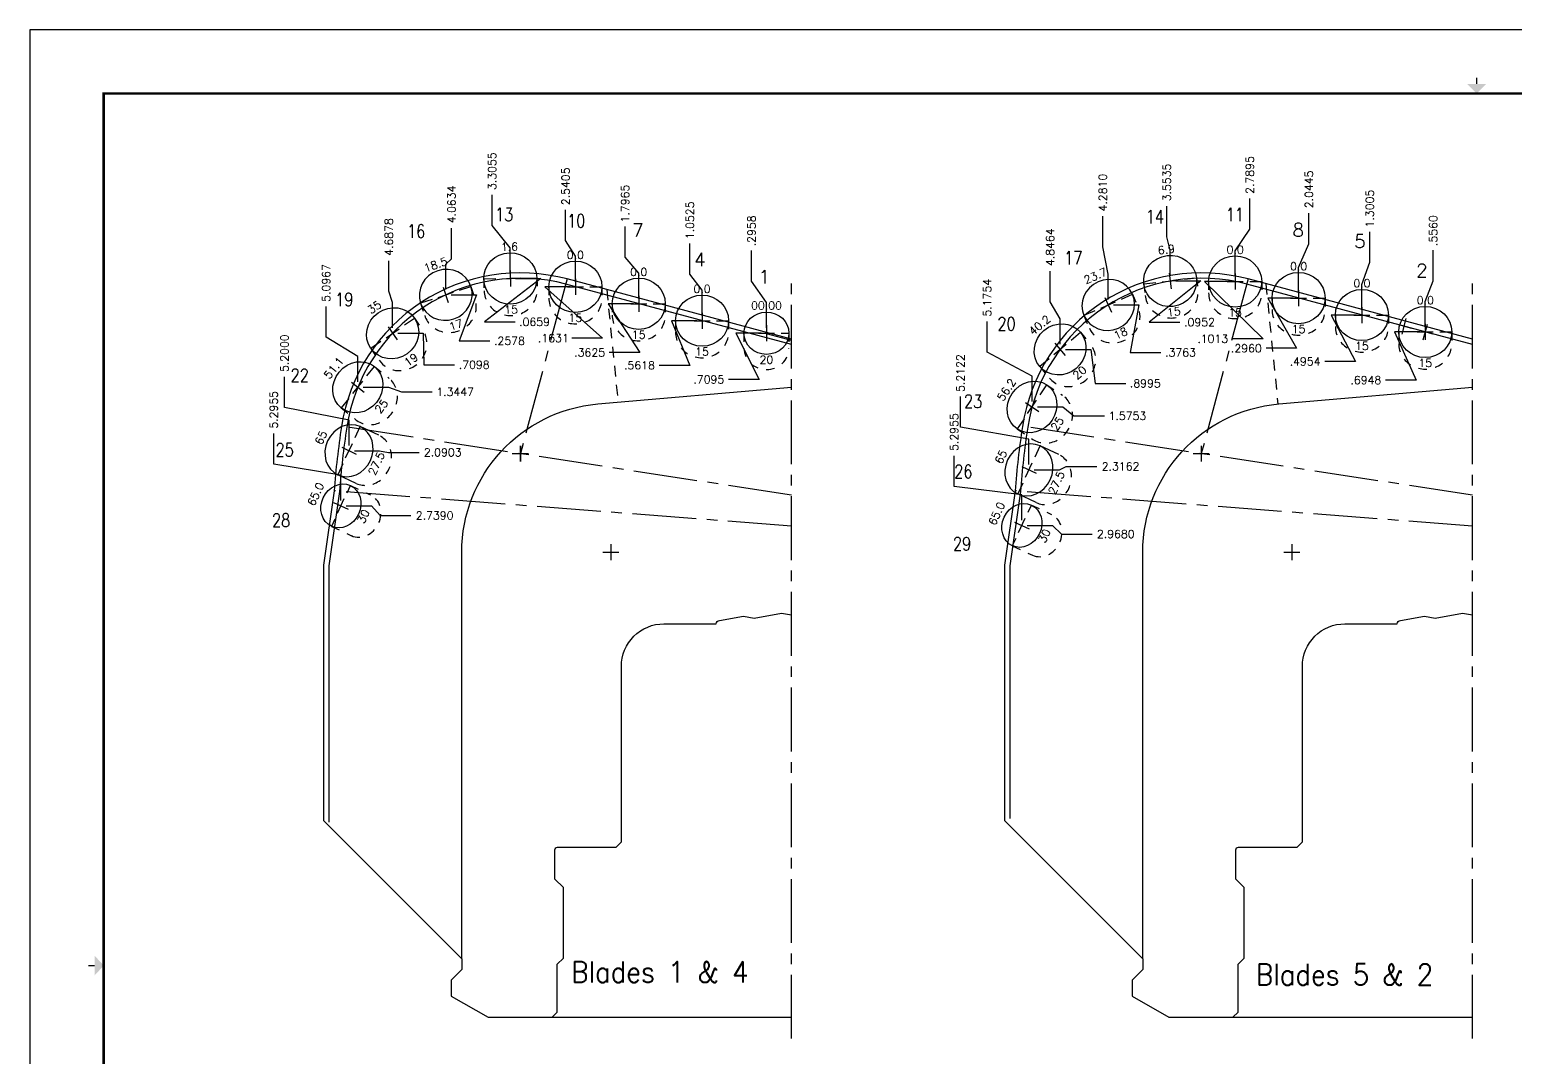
# Model space of a CAD drawing. Extents: x 0 to 80.8, y 22 to 44.
# Drawn here: x 0 to 17.45, y 31.92 to 44 of the extents above; entities that cross this region are included whole.
import ezdxf
from ezdxf.enums import TextEntityAlignment as Align

# ---------------------------------------------------------------- set-up
doc = ezdxf.new("R2010")
doc.units = 0
doc.header["$MEASUREMENT"] = 0
doc.linetypes.add('CENTER2', pattern=[1.125, 0.75, -0.125, 0.125, -0.125])
doc.linetypes.add('HIDDEN2', pattern=[0.1875, 0.125, -0.0625])
doc.layers.get('0').update_dxf_attribs({"linetype": 'CONTINUOUS'})
for name, color, linetype in [('Blade1', 40, 'CONTINUOUS'), ('Blade5', 112, 'CONTINUOUS'), ('CDG-38049R1', 7, 'CONTINUOUS'), ('CLine', 5, 'CENTER2'), ('Construction', 191, 'CONTINUOUS'), ('Dims', 4, 'CONTINUOUS'), ('Title Block', 7, 'CONTINUOUS')]:
    doc.layers.add(name, color=color, linetype=linetype)
doc.styles.add('RomanD', font='romand.shx', dxfattribs={"width": 0.9})
doc.styles.add('RomanS', font='romans')
doc.dimstyles.new('Copy of Standard', dxfattribs={"dimtxt": 0.094, "dimasz": 0.18, "dimexe": 0.0625, "dimexo": 0.0625, "dimgap": 0.045, "dimtad": 0, "dimtih": 1, "dimtoh": 1, "dimdec": 4, "dimzin": 4, "dimdsep": 46, "dimtxsty": 'RomanS', "dimcen": 0.09, "dimazin": 1, "dimtfac": 1, "dimtdec": 4, "dimtofl": 0, "dimtmove": 0, "dimatfit": 1, "dimfxl": 1, "dimtolj": 1, "dimtzin": 0, "dimarcsym": 0})

# ---------------------------------------------------------------- blocks, each defined once
blk = doc.blocks.new('COT_Dblock')
at = {"layer": 'Title Block', "color": 8}
blk.add_lwpolyline([(0, 0), (34, 0), (34, 22), (0, 22)], close=True, dxfattribs=at)
at = {"layer": 'Title Block', "const_width": 0.015}
for points in [[(17, 21.438), (17, 21.363)], [(0.69, 11), (0.765, 11)]]:
    blk.add_lwpolyline(points, dxfattribs=at)
at = {"layer": 'Title Block', "const_width": 0.03}
blk.add_lwpolyline([(33.13, 21.25), (0.87, 21.25), (0.87, 0.75), (33.13, 0.75)], close=True, dxfattribs=at)
at = {"layer": 'Title Block'}
for points in [[(16.887, 21.363), (17.113, 21.363), (17, 21.25)], [(0.765, 10.887), (0.765, 11.113), (0.87, 11)]]:
    blk.add_solid(points, dxfattribs=at)
at = {"layer": 'Title Block', "color": 1, "style": 'RomanS', "flags": 8}
for tag, p in [('FNAME', (0.62, 3.75)), ('REVDATE', (0.62, 2.25)), ('USER', (0.62, 0.75))]:
    blk.add_attdef(tag, text='', height=0.047, rotation=90, dxfattribs=at).set_placement(p, align=Align.BOTTOM_LEFT)
at = {"layer": 'Title Block', "color": 3, "style": 'RomanS', "flags": 8}
blk.add_attdef('DRAWN', text='', height=0.11, dxfattribs=at).set_placement((28.7, 1.984), align=Align.MIDDLE_CENTER)
at = {"layer": 'Title Block', "color": 3, "style": 'RomanD', "width": 0.9, "flags": 8}
for tag, height, p in [('TITL1', 0.125, (31.337, 1.684)), ('TITL2', 0.094, (31.337, 1.514)), ('TITL3', 0.094, (31.337, 1.374))]:
    blk.add_attdef(tag, text='', height=height, dxfattribs=at).set_placement(p, align=Align.MIDDLE_CENTER)
at = {"layer": 'Title Block', "color": 3, "style": 'RomanS', "flags": 8}
for tag, p in [('DDATE', (28.356, 1.672)), ('CHECK', (28.356, 1.406)), ('MATRL', (28.356, 1.149)), ('PDATE', (28.356, 0.883)), ('SCALE', (29.896, 0.855)), ('SHEET', (32.005, 0.855))]:
    blk.add_attdef(tag, text='', height=0.094, dxfattribs=at).set_placement(p, align=Align.MIDDLE_LEFT)
for tag, p in [('FSCM#', (30.337, 1.121)), ('DWG#', (31.81, 1.121)), ('REV#', (32.97, 1.121))]:
    blk.add_attdef(tag, text='', height=0.094, dxfattribs=at).set_placement(p, align=Align.TOP_CENTER)
blk = doc.blocks.new('CMark')
at = {"layer": 'CLine'}
for p, q in [((-0.094, 0), (0.094, 0)), ((0, 0.094), (0, -0.094))]:
    blk.add_line(p, q, dxfattribs=at)
blk = doc.blocks.new('CDG-38049')
at = {"layer": 'CDG-38049R1', "flags": 128}
for points in [[(5.5, 8.221), (2.862, 8.928, 0.446812), (0.212, 7.196, 0.018866), (0.125, 6.438), (0, 5.563), (0, 2.563), (1.625, 0.938), (1.625, 0.813), (1.5, 0.688), (1.5, 0.5), (1.933, 0.25), (5.5, 0.25)], [(2.685, 0.25), (2.747, 0.312), (2.747, 0.875), (2.818, 0.945), (2.818, 1.776), (2.719, 1.875), (2.719, 2.219, -0.414214), (2.75, 2.25), (3.437, 2.25), (3.5, 2.313), (3.5, 4.375, -0.414214), (4, 4.875), (4.614, 4.875, -0.331475), (4.653, 4.916), (4.935, 4.965), (5.06, 4.943), (5.381, 5), (5.5, 4.979)]]:
    blk.add_lwpolyline(points, format="xyb", dxfattribs=at)
at = {"layer": 'CLine', "color": 1}
for p, q in [((2.862, 8.928), (2.313, 6.875)), ((5.5, 6.387), (0.212, 7.196)), ((5.5, 6.023), (0.125, 6.438))]:
    blk.add_line(p, q, dxfattribs=at)
at = {"layer": 'CLine'}
blk.add_line((5.5, 0), (5.5, 9), dxfattribs=at)
at = {"linetype": 'Continuous'}
blk.add_blockref('CMark', (2.313, 6.875), dxfattribs=at)
blk = doc.blocks.new('1613@15')
for p, q in [((-0.17, 0), (-0.312, 0)), ((0.171, 0), (0.312, 0))]:
    blk.add_line(p, q)
at = {"color": 8, "linetype": 'HIDDEN2', "ltscale": 0.5}
blk.add_line((-0.312, 0), (-0.312, -0.135), dxfattribs=at)
at = {"color": 8, "linetype": 'HIDDEN2', "ltscale": 0.5, "flags": 128}
blk.add_lwpolyline([(0.312, 0), (0.312, -0.135)], dxfattribs=at)
blk.add_ellipse((0, 0), major_axis=(-0.312, 0), ratio=0.965926, start_param=-3.141592653589793, end_param=3.141592653589793)
at = {"color": 8, "linetype": 'HIDDEN2', "ltscale": 0.5}
blk.add_ellipse((0, -0.135), major_axis=(-0.312, 0), ratio=0.965926, start_param=0, end_param=3.141593, dxfattribs=at)
blk.add_blockref('CMark', (0, 0))
at = {"style": 'RomanS'}
blk.add_text('15', height=0.094, dxfattribs=at).set_placement((0, -0.364), align=Align.MIDDLE_CENTER)
blk.add_attdef('ANG', text='', height=0.094, dxfattribs=at).set_placement((0, 0.298), align=Align.BOTTOM_CENTER)
blk = doc.blocks.new('1313@30')
for p, q in [((-0.17, 0), (-0.265, 0)), ((0.171, 0), (0.264, 0))]:
    blk.add_line(p, q)
at = {"color": 8, "linetype": 'HIDDEN2', "ltscale": 0.5}
blk.add_line((-0.265, 0), (-0.265, -0.26), dxfattribs=at)
at = {"color": 8, "linetype": 'HIDDEN2', "ltscale": 0.5, "flags": 128}
blk.add_lwpolyline([(0.264, 0), (0.264, -0.26)], dxfattribs=at)
blk.add_ellipse((0, 0), major_axis=(0.264, 0), ratio=0.866025)
at = {"color": 8, "linetype": 'HIDDEN2', "ltscale": 0.5}
blk.add_ellipse((0, -0.26), major_axis=(0.264, 0), ratio=0.866025, start_param=3.141593, end_param=6.283185, dxfattribs=at)
blk.add_blockref('CMark', (0, 0))
at = {"style": 'RomanS'}
blk.add_text('30', height=0.094, dxfattribs=at).set_placement((0, -0.292), align=Align.MIDDLE_CENTER)
blk.add_attdef('ANG', text='', height=0.094, dxfattribs=at).set_placement((0, 0.251), align=Align.BOTTOM_CENTER)
blk = doc.blocks.new('1313@20')
for p, q in [((-0.17, 0), (-0.265, 0)), ((0.171, 0), (0.264, 0))]:
    blk.add_line(p, q)
at = {"color": 8, "linetype": 'HIDDEN2', "ltscale": 0.5}
blk.add_line((-0.265, 0), (-0.265, -0.178), dxfattribs=at)
at = {"color": 8, "linetype": 'HIDDEN2', "ltscale": 0.5, "flags": 128}
blk.add_lwpolyline([(0.264, 0), (0.264, -0.178)], dxfattribs=at)
blk.add_ellipse((0, 0), major_axis=(0.264, 0), ratio=0.939693)
at = {"color": 8, "linetype": 'HIDDEN2', "ltscale": 0.5}
blk.add_ellipse((0, -0.178), major_axis=(0.264, 0), ratio=0.939693, start_param=3.141593, end_param=6.283185, dxfattribs=at)
blk.add_blockref('CMark', (0, 0))
at = {"style": 'RomanS'}
blk.add_text('20', height=0.094, dxfattribs=at).set_placement((0, -0.311), align=Align.MIDDLE_CENTER)
blk.add_attdef('ANG', text='', height=0.094, dxfattribs=at).set_placement((0, 0.251), align=Align.BOTTOM_CENTER)
blk = doc.blocks.new('*D62')
at = {"layer": 'Dims', "color": 0, "lineweight": -2, "transparency": 16777216}
for p, q in [((8.48, 41.046), (8.48, 41.406)), ((8.655, 40.792), (8.48, 41.046)), ((8.655, 40.495), (8.655, 40.792))]:
    blk.add_line(p, q, dxfattribs=at)
at = {"layer": 'Dims', "color": 0, "transparency": 16777216, "insert": (8.48, 41.636), "char_height": 0.094, "attachment_point": 5, "rotation": 90, "style": 'RomanS'}
blk.add_mtext('\\A1;.2958', dxfattribs=at)
blk = doc.blocks.new('*D63')
at = {"layer": 'Dims', "color": 0, "lineweight": -2, "transparency": 16777216}
for p, q in [((7.756, 41.128), (7.756, 41.488)), ((7.899, 40.94), (7.756, 41.128)), ((7.899, 40.642), (7.899, 40.94))]:
    blk.add_line(p, q, dxfattribs=at)
at = {"layer": 'Dims', "color": 0, "transparency": 16777216, "insert": (7.756, 41.759), "char_height": 0.094, "attachment_point": 5, "rotation": 90, "style": 'RomanS'}
blk.add_mtext('\\A1;1.0525', dxfattribs=at)
blk = doc.blocks.new('*D64')
at = {"layer": 'Dims', "color": 0, "lineweight": -2, "transparency": 16777216}
for p, q in [((6.994, 41.325), (6.994, 41.685)), ((7.155, 41.139), (6.994, 41.325)), ((7.155, 40.842), (7.155, 41.139))]:
    blk.add_line(p, q, dxfattribs=at)
at = {"layer": 'Dims', "color": 0, "transparency": 16777216, "insert": (6.994, 41.956), "char_height": 0.094, "attachment_point": 5, "rotation": 90, "style": 'RomanS'}
blk.add_mtext('\\A1;1.7965', dxfattribs=at)
blk = doc.blocks.new('*D65')
at = {"layer": 'Dims', "color": 0, "lineweight": -2, "transparency": 16777216}
for p, q in [((6.296, 41.522), (6.296, 41.882)), ((6.411, 41.339), (6.296, 41.522)), ((6.411, 41.041), (6.411, 41.339))]:
    blk.add_line(p, q, dxfattribs=at)
at = {"layer": 'Dims', "color": 0, "transparency": 16777216, "insert": (6.296, 42.159), "char_height": 0.094, "attachment_point": 5, "rotation": 90, "style": 'RomanS'}
blk.add_mtext('\\A1;2.5405', dxfattribs=at)
blk = doc.blocks.new('*D66')
at = {"layer": 'Dims', "color": 0, "lineweight": -2, "transparency": 16777216}
for p, q in [((5.432, 41.699), (5.432, 42.059)), ((5.646, 41.436), (5.432, 41.699)), ((5.646, 41.138), (5.646, 41.436))]:
    blk.add_line(p, q, dxfattribs=at)
at = {"layer": 'Dims', "color": 0, "transparency": 16777216, "insert": (5.432, 42.337), "char_height": 0.094, "attachment_point": 5, "rotation": 90, "style": 'RomanS'}
blk.add_mtext('\\A1;3.3055', dxfattribs=at)
blk = doc.blocks.new('*D67')
at = {"layer": 'Dims', "color": 0, "lineweight": -2, "transparency": 16777216}
for p, q in [((4.956, 41.306), (4.956, 41.666)), ((4.888, 41.244), (4.956, 41.306)), ((4.888, 40.947), (4.888, 41.244))]:
    blk.add_line(p, q, dxfattribs=at)
at = {"layer": 'Dims', "color": 0, "transparency": 16777216, "insert": (4.956, 41.946), "char_height": 0.094, "attachment_point": 5, "rotation": 90, "style": 'RomanS'}
blk.add_mtext('\\A1;4.0634', dxfattribs=at)
blk = doc.blocks.new('*D68')
at = {"layer": 'Dims', "color": 0, "lineweight": -2, "transparency": 16777216}
for p, q in [((4.219, 40.925), (4.219, 41.285)), ((4.263, 40.792), (4.219, 40.925)), ((4.263, 40.495), (4.263, 40.792))]:
    blk.add_line(p, q, dxfattribs=at)
at = {"layer": 'Dims', "color": 0, "transparency": 16777216, "insert": (4.219, 41.563), "char_height": 0.094, "attachment_point": 5, "rotation": 90, "style": 'RomanS'}
blk.add_mtext('\\A1;4.6878', dxfattribs=at)
blk = doc.blocks.new('*D69')
at = {"layer": 'Dims', "color": 0, "lineweight": -2, "transparency": 16777216}
for p, q in [((3.482, 40.386), (3.482, 40.746)), ((3.854, 40.157), (3.482, 40.386)), ((3.854, 39.86), (3.854, 40.157))]:
    blk.add_line(p, q, dxfattribs=at)
at = {"layer": 'Dims', "color": 0, "transparency": 16777216, "insert": (3.482, 41.023), "char_height": 0.094, "attachment_point": 5, "rotation": 90, "style": 'RomanS'}
blk.add_mtext('\\A1;5.0967', dxfattribs=at)
blk = doc.blocks.new('*D70')
at = {"layer": 'Dims', "color": 0, "lineweight": -2, "transparency": 16777216}
for p, q in [((2.993, 39.561), (2.993, 39.921)), ((3.751, 39.411), (2.993, 39.561)), ((3.751, 39.114), (3.751, 39.411))]:
    blk.add_line(p, q, dxfattribs=at)
at = {"layer": 'Dims', "color": 0, "transparency": 16777216, "insert": (2.993, 40.198), "char_height": 0.094, "attachment_point": 5, "rotation": 90, "style": 'RomanS'}
blk.add_mtext('\\A1;5.2000', dxfattribs=at)
blk = doc.blocks.new('*D71')
at = {"layer": 'Dims', "color": 0, "lineweight": -2, "transparency": 16777216}
for p, q in [((2.866, 38.894), (2.866, 39.254)), ((3.656, 38.763), (2.866, 38.894)), ((3.656, 38.465), (3.656, 38.763))]:
    blk.add_line(p, q, dxfattribs=at)
at = {"layer": 'Dims', "color": 0, "transparency": 16777216, "insert": (2.866, 39.532), "char_height": 0.094, "attachment_point": 5, "rotation": 90, "style": 'RomanS'}
blk.add_mtext('\\A1;5.2955', dxfattribs=at)
blk = doc.blocks.new('*D72')
at = {"layer": 'Dims', "color": 0, "lineweight": -2, "transparency": 16777216}
for p, q in [((6.006, 41.076), (5.343, 40.566)), ((5.708, 41.076), (6.006, 41.076)), ((5.343, 40.566), (5.703, 40.566))]:
    blk.add_line(p, q, dxfattribs=at)
at = {"layer": 'Dims', "color": 0, "transparency": 16777216, "insert": (5.931, 40.566), "char_height": 0.094, "attachment_point": 5, "style": 'RomanS'}
blk.add_mtext('\\A1;.0659', dxfattribs=at)
blk = doc.blocks.new('*D73')
at = {"layer": 'Dims', "color": 0, "lineweight": -2, "transparency": 16777216}
for p, q in [((6.348, 40.979), (6.051, 40.979)), ((6.051, 40.979), (6.73, 40.375)), ((6.73, 40.375), (6.37, 40.375))]:
    blk.add_line(p, q, dxfattribs=at)
at = {"layer": 'Dims', "color": 0, "transparency": 16777216, "insert": (6.152, 40.375), "char_height": 0.094, "attachment_point": 5, "style": 'RomanS'}
blk.add_mtext('\\A1;.1631', dxfattribs=at)
blk = doc.blocks.new('*D74')
at = {"layer": 'Dims', "color": 0, "lineweight": -2, "transparency": 16777216}
for p, q in [((7.092, 40.779), (6.795, 40.779)), ((6.795, 40.779), (7.168, 40.206)), ((7.168, 40.206), (6.808, 40.206))]:
    blk.add_line(p, q, dxfattribs=at)
at = {"layer": 'Dims', "color": 0, "transparency": 16777216, "insert": (6.578, 40.206), "char_height": 0.094, "attachment_point": 5, "style": 'RomanS'}
blk.add_mtext('\\A1;.3625', dxfattribs=at)
blk = doc.blocks.new('*D75')
at = {"layer": 'Dims', "color": 0, "lineweight": -2, "transparency": 16777216}
for p, q in [((7.836, 40.58), (7.539, 40.58)), ((7.539, 40.58), (7.754, 40.055)), ((7.754, 40.055), (7.394, 40.055))]:
    blk.add_line(p, q, dxfattribs=at)
at = {"layer": 'Dims', "color": 0, "transparency": 16777216, "insert": (7.163, 40.055), "char_height": 0.094, "attachment_point": 5, "style": 'RomanS'}
blk.add_mtext('\\A1;.5618', dxfattribs=at)
blk = doc.blocks.new('*D76')
at = {"layer": 'Dims', "color": 0, "lineweight": -2, "transparency": 16777216}
for p, q in [((8.593, 40.432), (8.295, 40.432)), ((8.295, 40.432), (8.569, 39.889)), ((8.569, 39.889), (8.209, 39.889))]:
    blk.add_line(p, q, dxfattribs=at)
at = {"layer": 'Dims', "color": 0, "transparency": 16777216, "insert": (7.978, 39.889), "char_height": 0.094, "attachment_point": 5, "style": 'RomanS'}
blk.add_mtext('\\A1;.7095', dxfattribs=at)
blk = doc.blocks.new('*D77')
at = {"layer": 'Dims', "color": 0, "lineweight": -2, "transparency": 16777216}
for p, q in [((4.95, 40.884), (5.248, 40.884)), ((5.248, 40.884), (5.045, 40.343)), ((5.045, 40.343), (5.405, 40.343))]:
    blk.add_line(p, q, dxfattribs=at)
at = {"layer": 'Dims', "color": 0, "transparency": 16777216, "insert": (5.636, 40.343), "char_height": 0.094, "attachment_point": 5, "style": 'RomanS'}
blk.add_mtext('\\A1;.2578', dxfattribs=at)
blk = doc.blocks.new('*D78')
at = {"layer": 'Dims', "color": 0, "lineweight": -2, "transparency": 16777216}
for p, q in [((4.326, 40.432), (4.623, 40.432)), ((4.623, 40.432), (4.631, 40.062)), ((4.631, 40.062), (4.991, 40.062))]:
    blk.add_line(p, q, dxfattribs=at)
at = {"layer": 'Dims', "color": 0, "transparency": 16777216, "insert": (5.222, 40.062), "char_height": 0.094, "attachment_point": 5, "style": 'RomanS'}
blk.add_mtext('\\A1;.7098', dxfattribs=at)
blk = doc.blocks.new('*D79')
at = {"layer": 'Dims', "color": 0, "lineweight": -2, "transparency": 16777216}
for p, q in [((3.917, 39.797), (4.214, 39.797)), ((4.214, 39.797), (4.367, 39.743)), ((4.367, 39.743), (4.727, 39.743))]:
    blk.add_line(p, q, dxfattribs=at)
at = {"layer": 'Dims', "color": 0, "transparency": 16777216, "insert": (4.998, 39.743), "char_height": 0.094, "attachment_point": 5, "style": 'RomanS'}
blk.add_mtext('\\A1;1.3447', dxfattribs=at)
blk = doc.blocks.new('*D80')
at = {"layer": 'Dims', "color": 0, "lineweight": -2, "transparency": 16777216}
for p, q in [((3.814, 39.051), (4.111, 39.051)), ((4.111, 39.051), (4.215, 39.032)), ((4.215, 39.032), (4.575, 39.032))]:
    blk.add_line(p, q, dxfattribs=at)
at = {"layer": 'Dims', "color": 0, "transparency": 16777216, "insert": (4.852, 39.032), "char_height": 0.094, "attachment_point": 5, "style": 'RomanS'}
blk.add_mtext('\\A1;2.0903', dxfattribs=at)
blk = doc.blocks.new('*D81')
at = {"layer": 'Dims', "color": 0, "lineweight": -2, "transparency": 16777216}
for p, q in [((3.718, 38.403), (4.016, 38.403)), ((4.016, 38.403), (4.119, 38.29)), ((4.119, 38.29), (4.479, 38.29))]:
    blk.add_line(p, q, dxfattribs=at)
at = {"layer": 'Dims', "color": 0, "transparency": 16777216, "insert": (4.757, 38.29), "char_height": 0.094, "attachment_point": 5, "style": 'RomanS'}
blk.add_mtext('\\A1;2.7390', dxfattribs=at)
blk = doc.blocks.new('*D82')
at = {"layer": 'Dims', "color": 0, "lineweight": -2, "transparency": 16777216}
for p, q in [((16.488, 41.047), (16.488, 41.407)), ((16.395, 40.807), (16.488, 41.047)), ((16.395, 40.509), (16.395, 40.807))]:
    blk.add_line(p, q, dxfattribs=at)
at = {"layer": 'Dims', "color": 0, "transparency": 16777216, "insert": (16.488, 41.638), "char_height": 0.094, "attachment_point": 5, "rotation": 90, "style": 'RomanS'}
blk.add_mtext('\\A1;.5560', dxfattribs=at)
blk = doc.blocks.new('*D83')
at = {"layer": 'Dims', "color": 0, "lineweight": -2, "transparency": 16777216}
for p, q in [((15.743, 41.266), (15.743, 41.626)), ((15.651, 41.006), (15.743, 41.266)), ((15.651, 40.709), (15.651, 41.006))]:
    blk.add_line(p, q, dxfattribs=at)
at = {"layer": 'Dims', "color": 0, "transparency": 16777216, "insert": (15.743, 41.897), "char_height": 0.094, "attachment_point": 5, "rotation": 90, "style": 'RomanS'}
blk.add_mtext('\\A1;1.3005', dxfattribs=at)
blk = doc.blocks.new('*D84')
at = {"layer": 'Dims', "color": 0, "lineweight": -2, "transparency": 16777216}
for p, q in [((15.029, 41.485), (15.029, 41.845)), ((14.907, 41.206), (15.029, 41.485)), ((14.907, 40.908), (14.907, 41.206))]:
    blk.add_line(p, q, dxfattribs=at)
at = {"layer": 'Dims', "color": 0, "transparency": 16777216, "insert": (15.029, 42.123), "char_height": 0.094, "attachment_point": 5, "rotation": 90, "style": 'RomanS'}
blk.add_mtext('\\A1;2.0445', dxfattribs=at)
blk = doc.blocks.new('*D85')
at = {"layer": 'Dims', "color": 0, "lineweight": -2, "transparency": 16777216}
for p, q in [((14.334, 41.654), (14.334, 42.014)), ((14.162, 41.4), (14.334, 41.654)), ((14.162, 41.103), (14.162, 41.4))]:
    blk.add_line(p, q, dxfattribs=at)
at = {"layer": 'Dims', "color": 0, "transparency": 16777216, "insert": (14.334, 42.292), "char_height": 0.094, "attachment_point": 5, "rotation": 90, "style": 'RomanS'}
blk.add_mtext('\\A1;2.7895', dxfattribs=at)
blk = doc.blocks.new('*D86')
at = {"layer": 'Dims', "color": 0, "lineweight": -2, "transparency": 16777216}
for p, q in [((13.358, 41.567), (13.358, 41.927)), ((13.398, 41.407), (13.358, 41.567)), ((13.398, 41.109), (13.398, 41.407))]:
    blk.add_line(p, q, dxfattribs=at)
at = {"layer": 'Dims', "color": 0, "transparency": 16777216, "insert": (13.358, 42.204), "char_height": 0.094, "attachment_point": 5, "rotation": 90, "style": 'RomanS'}
blk.add_mtext('\\A1;3.5535', dxfattribs=at)
blk = doc.blocks.new('*D87')
at = {"layer": 'Dims', "color": 0, "lineweight": -2, "transparency": 16777216}
for p, q in [((12.606, 41.448), (12.606, 41.808)), ((12.67, 41.126), (12.606, 41.448)), ((12.67, 40.828), (12.67, 41.126))]:
    blk.add_line(p, q, dxfattribs=at)
at = {"layer": 'Dims', "color": 0, "transparency": 16777216, "insert": (12.606, 42.085), "char_height": 0.094, "attachment_point": 5, "rotation": 90, "style": 'RomanS'}
blk.add_mtext('\\A1;4.2810', dxfattribs=at)
blk = doc.blocks.new('*D88')
at = {"layer": 'Dims', "color": 0, "lineweight": -2, "transparency": 16777216}
for p, q in [((11.987, 40.803), (11.987, 41.163)), ((12.105, 40.602), (11.987, 40.803)), ((12.105, 40.305), (12.105, 40.602))]:
    blk.add_line(p, q, dxfattribs=at)
at = {"layer": 'Dims', "color": 0, "transparency": 16777216, "insert": (11.987, 41.443), "char_height": 0.094, "attachment_point": 5, "rotation": 90, "style": 'RomanS'}
blk.add_mtext('\\A1;4.8464', dxfattribs=at)
blk = doc.blocks.new('*D89')
at = {"layer": 'Dims', "color": 0, "lineweight": -2, "transparency": 16777216}
for p, q in [((11.248, 40.209), (11.248, 40.569)), ((11.776, 39.926), (11.248, 40.209)), ((11.776, 39.629), (11.776, 39.926))]:
    blk.add_line(p, q, dxfattribs=at)
at = {"layer": 'Dims', "color": 0, "transparency": 16777216, "insert": (11.248, 40.849), "char_height": 0.094, "attachment_point": 5, "rotation": 90, "style": 'RomanS'}
blk.add_mtext('\\A1;5.1754', dxfattribs=at)
blk = doc.blocks.new('*D90')
at = {"layer": 'Dims', "color": 0, "lineweight": -2, "transparency": 16777216}
for p, q in [((10.935, 39.327), (10.935, 39.687)), ((11.739, 39.186), (10.935, 39.327)), ((11.739, 38.888), (11.739, 39.186))]:
    blk.add_line(p, q, dxfattribs=at)
at = {"layer": 'Dims', "color": 0, "transparency": 16777216, "insert": (10.935, 39.964), "char_height": 0.094, "attachment_point": 5, "rotation": 90, "style": 'RomanS'}
blk.add_mtext('\\A1;5.2122', dxfattribs=at)
blk = doc.blocks.new('*D91')
at = {"layer": 'Dims', "color": 0, "lineweight": -2, "transparency": 16777216}
for p, q in [((10.86, 38.632), (10.86, 38.992)), ((11.656, 38.534), (10.86, 38.632)), ((11.656, 38.236), (11.656, 38.534))]:
    blk.add_line(p, q, dxfattribs=at)
at = {"layer": 'Dims', "color": 0, "transparency": 16777216, "insert": (10.86, 39.27), "char_height": 0.094, "attachment_point": 5, "rotation": 90, "style": 'RomanS'}
blk.add_mtext('\\A1;5.2955', dxfattribs=at)
blk = doc.blocks.new('*D92')
at = {"layer": 'Dims', "color": 0, "lineweight": -2, "transparency": 16777216}
for p, q in [((11.718, 38.174), (12.016, 38.174)), ((12.016, 38.174), (12.121, 38.072)), ((12.121, 38.072), (12.481, 38.072))]:
    blk.add_line(p, q, dxfattribs=at)
at = {"layer": 'Dims', "color": 0, "transparency": 16777216, "insert": (12.759, 38.072), "char_height": 0.094, "attachment_point": 5, "style": 'RomanS'}
blk.add_mtext('\\A1;2.9680', dxfattribs=at)
blk = doc.blocks.new('*D93')
at = {"layer": 'Dims', "color": 0, "lineweight": -2, "transparency": 16777216}
for p, q in [((11.801, 38.826), (12.099, 38.826)), ((12.099, 38.826), (12.178, 38.867)), ((12.178, 38.867), (12.538, 38.867))]:
    blk.add_line(p, q, dxfattribs=at)
at = {"layer": 'Dims', "color": 0, "transparency": 16777216, "insert": (12.815, 38.867), "char_height": 0.094, "attachment_point": 5, "style": 'RomanS'}
blk.add_mtext('\\A1;2.3162', dxfattribs=at)
blk = doc.blocks.new('*D94')
at = {"layer": 'Dims', "color": 0, "lineweight": -2, "transparency": 16777216}
for p, q in [((11.838, 39.566), (12.136, 39.566)), ((12.136, 39.566), (12.265, 39.461)), ((12.265, 39.461), (12.625, 39.461))]:
    blk.add_line(p, q, dxfattribs=at)
at = {"layer": 'Dims', "color": 0, "transparency": 16777216, "insert": (12.896, 39.461), "char_height": 0.094, "attachment_point": 5, "style": 'RomanS'}
blk.add_mtext('\\A1;1.5753', dxfattribs=at)
blk = doc.blocks.new('*D95')
at = {"layer": 'Dims', "color": 0, "lineweight": -2, "transparency": 16777216}
for p, q in [((12.167, 40.242), (12.465, 40.242)), ((12.465, 40.242), (12.516, 39.843)), ((12.516, 39.843), (12.876, 39.843))]:
    blk.add_line(p, q, dxfattribs=at)
at = {"layer": 'Dims', "color": 0, "transparency": 16777216, "insert": (13.106, 39.843), "char_height": 0.094, "attachment_point": 5, "style": 'RomanS'}
blk.add_mtext('\\A1;.8995', dxfattribs=at)
blk = doc.blocks.new('*D96')
at = {"layer": 'Dims', "color": 0, "lineweight": -2, "transparency": 16777216}
for p, q in [((12.733, 40.766), (13.03, 40.766)), ((13.03, 40.766), (12.929, 40.206)), ((12.929, 40.206), (13.289, 40.206))]:
    blk.add_line(p, q, dxfattribs=at)
at = {"layer": 'Dims', "color": 0, "transparency": 16777216, "insert": (13.52, 40.206), "char_height": 0.094, "attachment_point": 5, "style": 'RomanS'}
blk.add_mtext('\\A1;.3763', dxfattribs=at)
blk = doc.blocks.new('*D97')
at = {"layer": 'Dims', "color": 0, "lineweight": -2, "transparency": 16777216}
for p, q in [((13.758, 41.047), (13.152, 40.562)), ((13.46, 41.047), (13.758, 41.047)), ((13.152, 40.562), (13.512, 40.562))]:
    blk.add_line(p, q, dxfattribs=at)
at = {"layer": 'Dims', "color": 0, "transparency": 16777216, "insert": (13.743, 40.562), "char_height": 0.094, "attachment_point": 5, "style": 'RomanS'}
blk.add_mtext('\\A1;.0952', dxfattribs=at)
blk = doc.blocks.new('*D98')
at = {"layer": 'Dims', "color": 0, "lineweight": -2, "transparency": 16777216}
for p, q in [((14.099, 41.04), (13.802, 41.04)), ((13.802, 41.04), (14.489, 40.367)), ((14.489, 40.367), (14.129, 40.367))]:
    blk.add_line(p, q, dxfattribs=at)
at = {"layer": 'Dims', "color": 0, "transparency": 16777216, "insert": (13.898, 40.367), "char_height": 0.094, "attachment_point": 5, "style": 'RomanS'}
blk.add_mtext('\\A1;.1013', dxfattribs=at)
blk = doc.blocks.new('*D99')
at = {"layer": 'Dims', "color": 0, "lineweight": -2, "transparency": 16777216}
for p, q in [((14.844, 40.846), (14.547, 40.846)), ((14.547, 40.846), (14.884, 40.255)), ((14.884, 40.255), (14.524, 40.255))]:
    blk.add_line(p, q, dxfattribs=at)
at = {"layer": 'Dims', "color": 0, "transparency": 16777216, "insert": (14.293, 40.255), "char_height": 0.094, "attachment_point": 5, "style": 'RomanS'}
blk.add_mtext('\\A1;.2960', dxfattribs=at)
blk = doc.blocks.new('*D100')
at = {"layer": 'Dims', "color": 0, "lineweight": -2, "transparency": 16777216}
for p, q in [((15.588, 40.646), (15.291, 40.646)), ((15.291, 40.646), (15.576, 40.101)), ((15.576, 40.101), (15.216, 40.101))]:
    blk.add_line(p, q, dxfattribs=at)
at = {"layer": 'Dims', "color": 0, "transparency": 16777216, "insert": (14.983, 40.101), "char_height": 0.094, "attachment_point": 5, "style": 'RomanS'}
blk.add_mtext('\\A1;.4954', dxfattribs=at)
blk = doc.blocks.new('*D101')
at = {"layer": 'Dims', "color": 0, "lineweight": -2, "transparency": 16777216}
for p, q in [((16.333, 40.447), (16.035, 40.447)), ((16.035, 40.447), (16.288, 39.882)), ((16.288, 39.882), (15.928, 39.882))]:
    blk.add_line(p, q, dxfattribs=at)
at = {"layer": 'Dims', "color": 0, "transparency": 16777216, "insert": (15.697, 39.882), "char_height": 0.094, "attachment_point": 5, "style": 'RomanS'}
blk.add_mtext('\\A1;.6948', dxfattribs=at)
blk = doc.blocks.new('1613@17')
for p, q in [((-0.17, 0), (-0.313, 0)), ((0.171, 0), (0.312, 0))]:
    blk.add_line(p, q)
at = {"color": 8, "linetype": 'HIDDEN2', "ltscale": 0.5}
blk.add_line((-0.313, 0), (-0.313, -0.152), dxfattribs=at)
at = {"color": 8, "linetype": 'HIDDEN2', "ltscale": 0.5, "flags": 128}
blk.add_lwpolyline([(0.312, 0), (0.312, -0.152)], dxfattribs=at)
blk.add_ellipse((0, 0), major_axis=(-0.312, 0), ratio=0.95632, start_param=3.141593, end_param=9.424778)
at = {"color": 8, "linetype": 'HIDDEN2', "ltscale": 0.5}
blk.add_ellipse((0, -0.152), major_axis=(-0.312, 0), ratio=0.95632, start_param=0, end_param=3.141593, dxfattribs=at)
blk.add_blockref('CMark', (0, 0))
at = {"style": 'RomanS'}
blk.add_text('17', height=0.094, dxfattribs=at).set_placement((0.001, -0.373), align=Align.MIDDLE_CENTER)
blk.add_attdef('ANG', text='', height=0.094, dxfattribs=at).set_placement((0, 0.298), align=Align.BOTTOM_CENTER)
blk = doc.blocks.new('1613@19')
for p, q in [((-0.17, 0), (-0.313, 0)), ((0.171, 0), (0.312, 0))]:
    blk.add_line(p, q)
at = {"color": 8, "linetype": 'HIDDEN2', "ltscale": 0.5}
blk.add_line((-0.313, 0), (-0.313, -0.169), dxfattribs=at)
at = {"color": 8, "linetype": 'HIDDEN2', "ltscale": 0.5, "flags": 128}
blk.add_lwpolyline([(0.312, 0), (0.312, -0.169)], dxfattribs=at)
at = {"extrusion": (0, 0, -1)}
blk.add_ellipse((0, 0), major_axis=(-0.312, 0), ratio=0.945519, start_param=3.141593, end_param=9.424778, dxfattribs=at)
at = {"color": 8, "linetype": 'HIDDEN2', "ltscale": 0.5}
blk.add_ellipse((0, -0.169), major_axis=(0.312, 0), ratio=0.945519, start_param=3.141593, end_param=6.283185, dxfattribs=at)
blk.add_blockref('CMark', (0, 0))
at = {"style": 'RomanS'}
blk.add_text('19', height=0.094, dxfattribs=at).set_placement((0, -0.379), align=Align.MIDDLE_CENTER)
blk.add_attdef('ANG', text='', height=0.094, dxfattribs=at).set_placement((0, 0.298), align=Align.BOTTOM_CENTER)
blk = doc.blocks.new('1613@25')
for p, q in [((-0.17, 0), (-0.312, 0)), ((0.171, 0), (0.312, 0))]:
    blk.add_line(p, q)
at = {"color": 8, "linetype": 'HIDDEN2', "ltscale": 0.5}
blk.add_line((-0.312, 0), (-0.312, -0.22), dxfattribs=at)
at = {"color": 8, "linetype": 'HIDDEN2', "ltscale": 0.5, "flags": 128}
blk.add_lwpolyline([(0.312, 0), (0.312, -0.22)], dxfattribs=at)
blk.add_ellipse((0, 0), major_axis=(-0.312, 0), ratio=0.906308, start_param=-3.141592653589793, end_param=3.141592653589793)
at = {"color": 8, "linetype": 'HIDDEN2', "ltscale": 0.5}
blk.add_ellipse((0, -0.22), major_axis=(-0.312, 0), ratio=0.906308, start_param=0, end_param=3.141593, dxfattribs=at)
blk.add_blockref('CMark', (0, 0))
at = {"style": 'RomanS'}
blk.add_text('25', height=0.094, dxfattribs=at).set_placement((0, -0.356), align=Align.MIDDLE_CENTER)
blk.add_attdef('ANG', text='', height=0.094, dxfattribs=at).set_placement((0, 0.287), align=Align.BOTTOM_CENTER)
blk = doc.blocks.new('1613@27.5')
for p, q in [((-0.17, 0), (-0.312, 0)), ((-0.312, -0.24), (-0.312, 0)), ((0.171, 0), (0.312, 0)), ((0.312, -0.24), (0.312, 0))]:
    blk.add_line(p, q)
blk.add_ellipse((0, 0), major_axis=(-0.312, 0), ratio=0.88704, start_param=3.141593, end_param=9.424778)
at = {"color": 8, "linetype": 'HIDDEN2', "ltscale": 0.5}
blk.add_ellipse((0, -0.24), major_axis=(-0.312, 0), ratio=0.88704, start_param=0, end_param=3.141593, dxfattribs=at)
blk.add_blockref('CMark', (0, 0))
at = {"style": 'RomanS'}
blk.add_text('27.5', height=0.094, dxfattribs=at).set_placement((0, -0.356), align=Align.MIDDLE_CENTER)
blk.add_attdef('ANG', text='', height=0.094, dxfattribs=at).set_placement((0, 0.287), align=Align.BOTTOM_CENTER)
blk = doc.blocks.new('1613@18')
for p, q in [((-0.17, 0), (-0.312, 0)), ((0.171, 0), (0.312, 0))]:
    blk.add_line(p, q)
at = {"color": 8, "linetype": 'HIDDEN2', "ltscale": 0.5}
blk.add_line((-0.312, 0), (-0.312, -0.159), dxfattribs=at)
at = {"color": 8, "linetype": 'HIDDEN2', "ltscale": 0.5, "flags": 128}
blk.add_lwpolyline([(0.312, 0), (0.312, -0.159)], dxfattribs=at)
at = {"extrusion": (0, 0, -1)}
blk.add_ellipse((0, 0), major_axis=(-0.312, 0), ratio=0.95104, start_param=-3.141592653589793, end_param=3.141592653589793, dxfattribs=at)
at = {"color": 8, "linetype": 'HIDDEN2', "ltscale": 0.5}
blk.add_ellipse((0, -0.161), major_axis=(0.312, 0), ratio=0.953717, start_param=3.141593, end_param=6.283185, dxfattribs=at)
blk.add_blockref('CMark', (0, 0))
at = {"style": 'RomanS'}
blk.add_text('18', height=0.094, dxfattribs=at).set_placement((0, -0.364), align=Align.MIDDLE_CENTER)
blk.add_attdef('ANG', text='', height=0.094, dxfattribs=at).set_placement((0, 0.298), align=Align.BOTTOM_CENTER)
blk = doc.blocks.new('1613@20')
for p, q in [((-0.17, 0), (-0.312, 0)), ((0.171, 0), (0.312, 0))]:
    blk.add_line(p, q)
at = {"color": 8, "linetype": 'HIDDEN2', "ltscale": 0.5}
blk.add_line((-0.312, 0), (-0.312, -0.178), dxfattribs=at)
at = {"color": 8, "linetype": 'HIDDEN2', "ltscale": 0.5, "flags": 128}
blk.add_lwpolyline([(0.312, 0), (0.312, -0.178)], dxfattribs=at)
blk.add_ellipse((0, 0), major_axis=(-0.312, 0), ratio=0.939693, start_param=-3.141592653589793, end_param=3.141592653589793)
at = {"color": 8, "linetype": 'HIDDEN2', "ltscale": 0.5}
blk.add_ellipse((0, -0.178), major_axis=(-0.312, 0), ratio=0.939693, start_param=0, end_param=3.141593, dxfattribs=at)
blk.add_blockref('CMark', (0, 0))
at = {"style": 'RomanS'}
blk.add_text('20', height=0.094, dxfattribs=at).set_placement((0, -0.356), align=Align.MIDDLE_CENTER)
blk.add_attdef('ANG', text='', height=0.094, dxfattribs=at).set_placement((0, 0.298), align=Align.BOTTOM_CENTER)

msp = doc.modelspace()

# ---------------------------------------------------------------- linework, layer by layer
at = {"linetype": 'HIDDEN2'}
for p, q in [((14.52127, 41.01372), (14.66401, 39.60002)), ((6.77813, 40.94489), (6.91173, 39.62172))]:
    msp.add_line(p, q, dxfattribs=at)
at = {"flags": 128}
for points in [[(5.07613, 33.07927), (5.07613, 37.85754, -0.38887873), (6.67361, 39.60088), (8.95113, 39.80014)], [(13.07613, 33.07927), (13.07613, 37.85754, -0.38887873), (14.67361, 39.60088), (16.95113, 39.80014)]]:
    msp.add_lwpolyline(points, format="xyb", dxfattribs=at)
at = {"layer": 'CLine', "color": 1, "linetype": 'Continuous'}
for p, q in [((8.95113, 40.34605), (8.65538, 40.4253)), ((3.51363, 37.65394), (3.51363, 34.68427))]:
    msp.add_line(p, q, dxfattribs=at)
at = {"layer": 'CLine', "color": 1, "linetype": 'Continuous', "flags": 128}
for points in [[(8.95113, 40.29794), (6.29745, 41.00899, 0.44681184), (3.72485, 39.32865, 0.01891674), (3.63829, 38.57246), (3.51363, 37.69982), (3.51363, 34.73015)], [(16.95113, 40.29794), (14.29745, 41.00899, 0.44681184), (11.72485, 39.32865, 0.01891674), (11.63829, 38.57246), (11.51363, 37.69982), (11.51363, 34.73015)]]:
    msp.add_lwpolyline(points, format="xyb", dxfattribs=at)

# ---------------------------------------------------------------- block references
for name, p in [('CDG-38049', (3.45113, 32.14177)), ('CDG-38049', (11.45113, 32.14177)), ('CMark', (5.76363, 39.01677)), ('CMark', (13.76363, 39.01677))]:
    msp.add_blockref(name, p)
at = {"layer": 'Blade1'}
for name, p, rotation, values in [('1613@15', (5.64563, 41.07587), 1.600000000000001, {'ANG': '1.6'}), ('1613@17', (4.88768, 40.88402), 18.5, {'ANG': '18.5'}), ('1613@19', (4.2633, 40.43201), 35, {'ANG': '35'}), ('1613@25', (3.85441, 39.79702), 51.1, {'ANG': '51.1'}), ('1613@27.5', (3.75113, 39.05148), 65, {'ANG': '65'}), ('1313@30', (3.65568, 38.40277), 65.00000000000007, {'ANG': '65.0'})]:
    msp.add_blockref(name, p, dxfattribs=dict(at, rotation=rotation)).add_auto_attribs(values)
for name, p, values in [('1613@15', (6.41063, 40.97867), {'ANG': '0.0'}), ('1613@15', (7.15463, 40.77927), {'ANG': '0.0'}), ('1613@15', (7.89863, 40.57997), {'ANG': '0.0'}), ('1313@20', (8.65538, 40.43223), {'ANG': '00.00'})]:
    msp.add_blockref(name, p, dxfattribs=at).add_auto_attribs(values)
at = {"layer": 'Blade5'}
for name, p, rotation, values in [('1613@15', (13.39763, 41.04657), 6.899999999999987, {'ANG': '6.9'}), ('1613@18', (12.67009, 40.7655), 23.7, {'ANG': '23.7'}), ('1613@20', (12.1047, 40.24226), 40.2, {'ANG': '40.2'}), ('1613@25', (11.77572, 39.56642), 56.20000000000008, {'ANG': '56.2'}), ('1613@27.5', (11.73898, 38.82559), 65, {'ANG': '65'}), ('1313@30', (11.65568, 38.17377), 65.00000000000007, {'ANG': '65.0'})]:
    msp.add_blockref(name, p, dxfattribs=dict(at, rotation=rotation)).add_auto_attribs(values)
for p in [(14.16163, 41.04047), (14.90663, 40.84577), (15.65063, 40.64637), (16.39509, 40.44693)]:
    msp.add_blockref('1613@15', p, dxfattribs=at).add_auto_attribs({'ANG': '0.0'})
at = {"layer": 'CLine'}
for p in [(6.82613, 37.85754), (14.82613, 37.85754)]:
    msp.add_blockref('CMark', p, dxfattribs=at)
at = {"layer": 'Construction', "color": 2, "rotation": 165}
for p in [(16.14684, 40.51345), (16.39509, 40.44693)]:
    msp.add_blockref('CMark', p, dxfattribs=at)
at = {"layer": 'Title Block'}
msp.add_blockref('COT_Dblock', (0, 22), dxfattribs=at)

# ---------------------------------------------------------------- texts
at = {"layer": 'Blade1', "style": 'RomanS', "width": 0.8}
for s, p in [('13', (5.5732, 41.82648)), ('10', (6.4205, 41.75247)), ('16', (4.53949, 41.63042)), ('19', (3.69481, 40.82853)), ('22', (3.17227, 39.93728)), ('25', (2.99521, 39.06258)), ('28', (2.9536, 38.23411))]:
    msp.add_text(s, height=0.15625, dxfattribs=at).set_placement(p, align=Align.MIDDLE_CENTER)
at = {"layer": 'Blade1', "style": 'RomanS'}
for s, p in [('7', (7.14494, 41.64234)), ('4', (7.8726, 41.29868)), ('1', (8.62931, 41.09592))]:
    msp.add_text(s, height=0.15625, dxfattribs=at).set_placement(p, align=Align.MIDDLE_CENTER)
at = {"layer": 'Blade5', "style": 'RomanS', "width": 0.8}
for s, p in [('11', (14.15824, 41.82737)), ('14', (13.21741, 41.80215)), ('17', (12.25979, 41.31915)), ('20', (11.47638, 40.54352)), ('23', (11.08334, 39.63202)), ('26', (10.9682, 38.80649)), ('29', (10.9536, 37.95718))]:
    msp.add_text(s, height=0.15625, dxfattribs=at).set_placement(p, align=Align.MIDDLE_CENTER)
at = {"layer": 'Blade5', "style": 'RomanS'}
for s, p in [('8', (14.90346, 41.64703)), ('5', (15.62791, 41.51293)), ('2', (16.35556, 41.16927))]:
    msp.add_text(s, height=0.15625, dxfattribs=at).set_placement(p, align=Align.MIDDLE_CENTER)
at = {"layer": 'Dims', "style": 'RomanS', "width": 0.9}
for s, p in [('Blades 1 & 4', (6.36121, 32.79915)), ('Blades 5 & 2', (14.4051, 32.76885))]:
    msp.add_text(s, height=0.25, dxfattribs=at).set_placement(p)

# ---------------------------------------------------------------- dimensions: what is measured, and where the dimension line sits
at = {"layer": 'Dims'}
for feature_location, offset, dtype, origin, picture, middle in [((5.64563, 41.07587), (-0.21359, 0.98355), 1, (8.95113, 41.14177), '*D66', (5.43204, 42.33718)), ((13.39763, 41.04657), (-0.0399, 0.87998), 1, (16.95113, 41.14177), '*D86', (13.35773, 42.2043)), ((14.16163, 41.04047), (0.17284, 0.97367), 1, (16.95113, 41.14177), '*D85', (14.33447, 42.2919)), ((6.41063, 40.97867), (-0.11487, 0.90305), 1, (8.95113, 41.14177), '*D65', (6.29577, 42.15948)), ((12.67009, 40.7655), (-0.06369, 1.04216), 1, (16.95113, 41.14177), '*D87', (12.6064, 42.08542)), ((14.90663, 40.84577), (0.12282, 0.99944), 1, (16.95113, 41.14177), '*D84', (15.02945, 42.12297)), ((4.887684, 40.884016), (0.068035, 0.781914), 1, (8.951129, 41.141766), '*D67', (4.955719, 41.94593)), ((7.15463, 40.77927), (-0.16026, 0.9057), 1, (8.95113, 41.14177), '*D64', (6.99437, 41.95602)), ((15.65063, 40.64637), (0.09259, 0.97985), 1, (16.95113, 41.14177), '*D83', (15.74322, 41.89726)), ((7.89863, 40.57997), (-0.14215, 0.90826), 1, (8.95113, 41.14177), '*D63', (7.75648, 41.75927)), ((4.2633, 40.43201), (-0.04429, 0.85313), 1, (8.95113, 41.14177), '*D68', (4.21901, 41.5629)), ((8.6553793854, 40.4322342763), (-0.1748908587, 0.9734852609), 1, (8.9511293854, 41.1417660145), '*D62', (8.4804885267, 41.636481442)), ((16.39509, 40.44693), (0.0932, 0.9603), 1, (16.95113, 41.14177), '*D82', (16.48829, 41.63799)), ((12.1047, 40.24226), (-0.11815, 0.92095), 1, (16.95113, 41.14177), '*D88', (11.98655, 41.44321)), ((3.85441, 39.79702), (-0.37211, 0.94866), 1, (8.95113, 41.14177), '*D69', (3.4823, 41.02344)), ((3.6556791, 38.402766), (-0.7900317, 0.8514605), 1, (8.9511294, 41.141766), '*D71', (2.8656473, 39.5319884)), ((3.75113, 39.05148), (-0.75785, 0.86914), 1, (8.95113, 41.14177), '*D70', (2.99328, 40.19838)), ((3.65568, 38.40277), (0.82372, -0.11322), 0, (8.95113, 41.14177), '*D81', (4.75716, 38.28955)), ((3.75113, 39.05148), (0.82353, -0.01938), 0, (8.95113, 41.14177), '*D80', (4.85242, 39.0321)), ((3.854413, 39.797018), (0.872672, -0.054104), 0, (8.951129, 41.141766), '*D79', (4.998133, 39.742914)), ((4.2633, 40.43201), (0.72808, -0.37033), 0, (8.95113, 41.14177), '*D78', (5.22214, 40.06167)), ((4.8876836, 40.8840158), (0.5172169, -0.5405872), 0, (8.9511294, 41.141766), '*D77', (5.6356625, 40.3434286)), ((5.64563, 41.07587), (0.05688, -0.51016), 0, (8.95113, 41.14177), '*D72', (5.93104, 40.5657)), ((6.41063, 40.97867), (-0.04084, -0.60393), 0, (8.95113, 41.14177), '*D73', (6.15246, 40.37473)), ((7.15463, 40.77927), (-0.34625, -0.57358), 0, (8.95113, 41.14177), '*D74', (6.57762, 40.20568)), ((7.89863, 40.57997), (-0.50442, -0.52456), 0, (8.95113, 41.14177), '*D75', (7.16345, 40.05541)), ((8.65538, 40.43223), (-0.44665, -0.54275), 0, (8.95113, 41.14177), '*D76', (7.97797, 39.88949)), ((11.6556791, 38.173766), (-0.7960279, 0.8183226), 1, (16.9511294, 41.141766), '*D91', (10.8596511, 39.2698505)), ((11.738979, 38.8255936), (-0.8042995, 0.8610032), 1, (16.9511294, 41.141766), '*D90', (10.9346795, 39.9643587)), ((11.77572, 39.56642), (-0.52799, 1.00239), 1, (16.95113, 41.14177), '*D89', (11.24774, 40.84881)), ((11.65568, 38.17377), (0.8255, -0.10143), 0, (16.95113, 41.14177), '*D92', (12.75894, 38.07233)), ((11.73898, 38.82559), (0.79855, 0.04136), 0, (16.95113, 41.14177), '*D93', (12.81529, 38.86695)), ((11.775722, 39.566421), (0.84946, -0.10507), 0, (16.951129, 41.141766), '*D94', (12.896229, 39.461351)), ((12.1047, 40.24226), (0.77093, -0.39924), 0, (16.95113, 41.14177), '*D95', (13.10639, 39.84302)), ((12.67009, 40.7655), (0.61877, -0.55959), 0, (16.95113, 41.14177), '*D96', (13.51962, 40.20591)), ((13.39763, 41.04657), (0.11445, -0.48448), 0, (16.95113, 41.14177), '*D97', (13.74285, 40.56209)), ((14.16163, 41.04047), (-0.03289, -0.67324), 0, (16.95113, 41.14177), '*D98', (13.89798, 40.36723)), ((14.90663, 40.84577), (-0.38303, -0.59058), 0, (16.95113, 41.14177), '*D99', (14.29284, 40.25519)), ((15.65063, 40.64637), (-0.43415, -0.54509), 0, (16.95113, 41.14177), '*D100', (14.98349, 40.10128)), ((16.39509, 40.44693), (-0.46713, -0.56458), 0, (16.95113, 41.14177), '*D101', (15.6972, 39.88234))]:
    dim = msp.add_ordinate_dim(feature_location=feature_location, offset=offset, dtype=dtype, origin=origin, dimstyle='Copy of Standard', dxfattribs=at)
    dim.commit()
    dim.dimension.update_dxf_attribs({"geometry": picture, "text_midpoint": middle})

doc.saveas('drawing.dxf')
